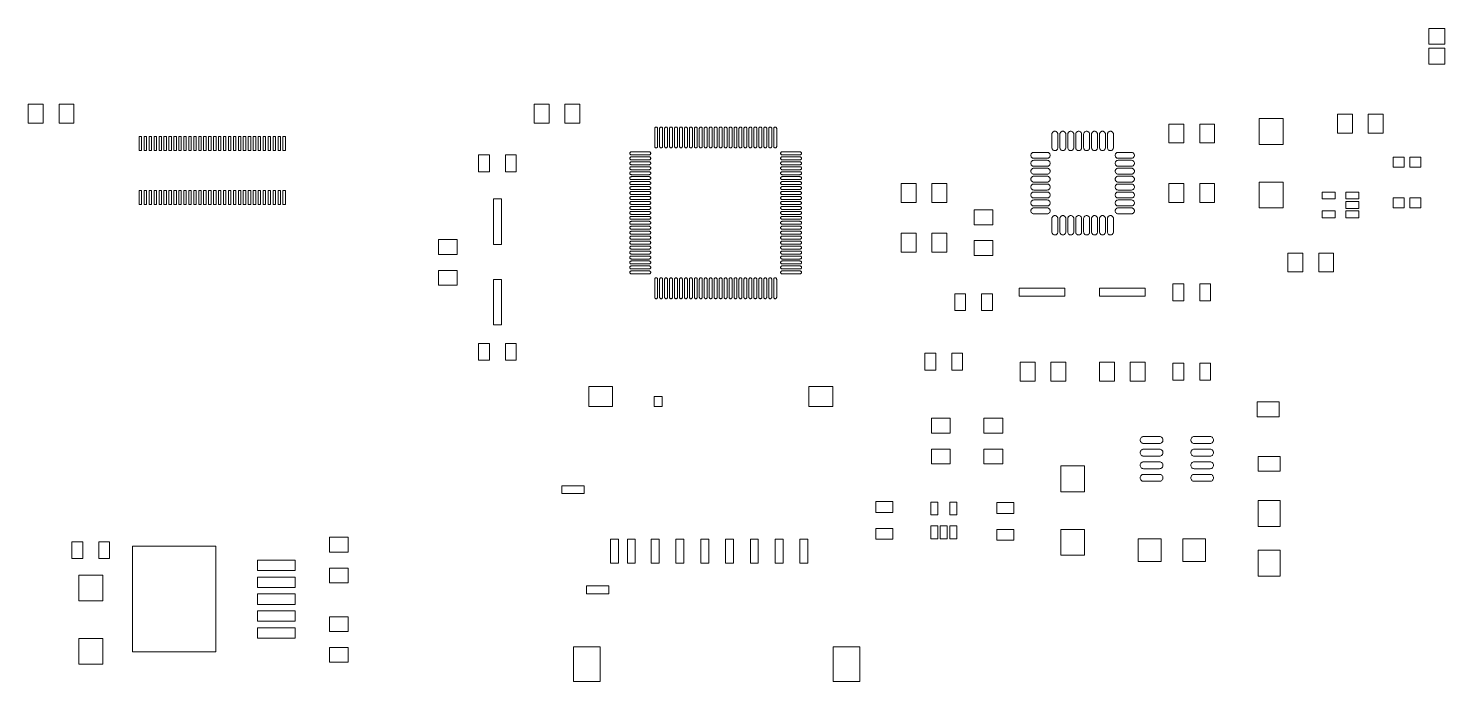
# Model space of a CAD drawing. Extents: x 4 to 146, y 0 to 66.
import ezdxf

# ---------------------------------------------------------------- set-up
doc = ezdxf.new("R2010")
doc.units = 0
doc.header["$MEASUREMENT"] = 0
doc.layers.get('0').update_dxf_attribs({"linetype": 'CONTINUOUS'})
doc.layers.add('MICROCONTROLLER_PCB_DARK_GTP', color=1, linetype='CONTINUOUS', lineweight=0)

# ---------------------------------------------------------------- blocks, each defined once
blk = doc.blocks.new('D10')
at = {"layer": 'MICROCONTROLLER_PCB_DARK_GTP'}
blk.add_lwpolyline([(0.750062, 0), (0.750062, -0.94996), (-0.750062, -0.94996), (-0.750062, 0.94996), (0.750062, 0.94996), (0.750062, 0)], close=True, dxfattribs=at)
blk = doc.blocks.new('D11')
at = {"layer": 'MICROCONTROLLER_PCB_DARK_GTP'}
blk.add_lwpolyline([(0.94996, 0), (0.94996, -0.750062), (-0.94996, -0.750062), (-0.94996, 0.750062), (0.94996, 0.750062), (0.94996, 0)], close=True, dxfattribs=at)
blk = doc.blocks.new('D12')
at = {"layer": 'MICROCONTROLLER_PCB_DARK_GTP'}
blk.add_lwpolyline([(0.550037, 0), (0.550037, -0.850011), (-0.550037, -0.850011), (-0.550037, 0.850011), (0.550037, 0.850011), (0.550037, 0)], close=True, dxfattribs=at)
blk = doc.blocks.new('D13')
at = {"layer": 'MICROCONTROLLER_PCB_DARK_GTP'}
blk.add_lwpolyline([(0.799973, 0), (0.799973, -0.799973), (-0.799973, -0.799973), (-0.799973, 0.799973), (0.799973, 0.799973), (0.799973, 0)], close=True, dxfattribs=at)
blk = doc.blocks.new('D14')
at = {"layer": 'MICROCONTROLLER_PCB_DARK_GTP'}
blk.add_lwpolyline([(0.550037, 0), (0.550037, -0.499999), (-0.550037, -0.499999), (-0.550037, 0.499999), (0.550037, 0.499999), (0.550037, 0)], close=True, dxfattribs=at)
blk = doc.blocks.new('D15')
at = {"layer": 'MICROCONTROLLER_PCB_DARK_GTP'}
blk.add_lwpolyline([(1.099947, 0), (1.099947, -1.299972), (-1.099947, -1.299972), (-1.099947, 1.299972), (1.099947, 1.299972), (1.099947, 0)], close=True, dxfattribs=at)
blk = doc.blocks.new('D16')
at = {"layer": 'MICROCONTROLLER_PCB_DARK_GTP'}
blk.add_lwpolyline([(0.350012, 0), (0.350012, -0.649986), (-0.350012, -0.649986), (-0.350012, 0.649986), (0.350012, 0.649986), (0.350012, 0)], close=True, dxfattribs=at)
blk = doc.blocks.new('D17')
at = {"layer": 'MICROCONTROLLER_PCB_DARK_GTP'}
blk.add_lwpolyline([(1.200023, 0), (1.200023, -1.299972), (-1.200023, -1.299972), (-1.200023, 1.299972), (1.200023, 1.299972), (1.200023, 0)], close=True, dxfattribs=at)
blk = doc.blocks.new('D18')
at = {"layer": 'MICROCONTROLLER_PCB_DARK_GTP'}
blk.add_lwpolyline([(0.299974, 0.675005), (0.29421, 0.733527), (0.27714, 0.7898), (0.249419, 0.841662), (0.212114, 0.887119), (0.166657, 0.924424), (0.114795, 0.952145), (0.058522, 0.969215), (0, 0.974979), (-0.058522, 0.969215), (-0.114795, 0.952145), (-0.166657, 0.924424), (-0.212114, 0.887119), (-0.249419, 0.841662), (-0.27714, 0.7898), (-0.29421, 0.733527), (-0.299974, 0.675005), (-0.299974, -0.675005), (-0.29421, -0.733527), (-0.27714, -0.7898), (-0.249419, -0.841662), (-0.212114, -0.887119), (-0.166657, -0.924424), (-0.114795, -0.952145), (-0.058522, -0.969215), (0, -0.974979), (0.058522, -0.969215), (0.114795, -0.952145), (0.166657, -0.924424), (0.212114, -0.887119), (0.249419, -0.841662), (0.27714, -0.7898), (0.29421, -0.733527), (0.299974, -0.675005), (0.299974, 0.675005)], close=True, dxfattribs=at)
blk = doc.blocks.new('D19')
at = {"layer": 'MICROCONTROLLER_PCB_DARK_GTP'}
blk.add_lwpolyline([(0.675005, -0.299974), (0.733527, -0.29421), (0.7898, -0.27714), (0.841662, -0.249419), (0.887119, -0.212114), (0.924424, -0.166657), (0.952145, -0.114795), (0.969215, -0.058522), (0.974979, 0), (0.969215, 0.058522), (0.952145, 0.114795), (0.924424, 0.166657), (0.887119, 0.212114), (0.841662, 0.249419), (0.7898, 0.27714), (0.733527, 0.29421), (0.675005, 0.299974), (-0.675005, 0.299974), (-0.733527, 0.29421), (-0.7898, 0.27714), (-0.841662, 0.249419), (-0.887119, 0.212114), (-0.924424, 0.166657), (-0.952145, 0.114795), (-0.969215, 0.058522), (-0.974979, 0), (-0.969215, -0.058522), (-0.952145, -0.114795), (-0.924424, -0.166657), (-0.887119, -0.212114), (-0.841662, -0.249419), (-0.7898, -0.27714), (-0.733527, -0.29421), (-0.675005, -0.299974), (0.675005, -0.299974)], close=True, dxfattribs=at)
blk = doc.blocks.new('D20')
at = {"layer": 'MICROCONTROLLER_PCB_DARK_GTP'}
blk.add_lwpolyline([(0.649986, 0), (0.649986, -0.350012), (-0.649986, -0.350012), (-0.649986, 0.350012), (0.649986, 0.350012), (0.649986, 0)], close=True, dxfattribs=at)
blk = doc.blocks.new('D21')
at = {"layer": 'MICROCONTROLLER_PCB_DARK_GTP'}
blk.add_lwpolyline([(0.149987, 0.900049), (0.147105, 0.92931), (0.13857, 0.957447), (0.12471, 0.983377), (0.106057, 1.006106), (0.083328, 1.024759), (0.057398, 1.038619), (0.029261, 1.047154), (0, 1.050036), (-0.029261, 1.047154), (-0.057398, 1.038619), (-0.083328, 1.024759), (-0.106057, 1.006106), (-0.12471, 0.983377), (-0.13857, 0.957447), (-0.147105, 0.92931), (-0.149987, 0.900049), (-0.149987, -0.900049), (-0.147105, -0.92931), (-0.13857, -0.957447), (-0.12471, -0.983377), (-0.106057, -1.006106), (-0.083328, -1.024759), (-0.057398, -1.038619), (-0.029261, -1.047154), (0, -1.050036), (0.029261, -1.047154), (0.057398, -1.038619), (0.083328, -1.024759), (0.106057, -1.006106), (0.12471, -0.983377), (0.13857, -0.957447), (0.147105, -0.92931), (0.149987, -0.900049), (0.149987, 0.900049)], close=True, dxfattribs=at)
blk = doc.blocks.new('D22')
at = {"layer": 'MICROCONTROLLER_PCB_DARK_GTP'}
blk.add_lwpolyline([(0.900049, -0.149987), (0.92931, -0.147105), (0.957447, -0.13857), (0.983377, -0.12471), (1.006106, -0.106057), (1.024759, -0.083328), (1.038619, -0.057398), (1.047154, -0.029261), (1.050036, 0), (1.047154, 0.029261), (1.038619, 0.057398), (1.024759, 0.083328), (1.006106, 0.106057), (0.983377, 0.12471), (0.957447, 0.13857), (0.92931, 0.147105), (0.900049, 0.149987), (-0.900049, 0.149987), (-0.92931, 0.147105), (-0.957447, 0.13857), (-0.983377, 0.12471), (-1.006106, 0.106057), (-1.024759, 0.083328), (-1.038619, 0.057398), (-1.047154, 0.029261), (-1.050036, 0), (-1.047154, -0.029261), (-1.038619, -0.057398), (-1.024759, -0.083328), (-1.006106, -0.106057), (-0.983377, -0.12471), (-0.957447, -0.13857), (-0.92931, -0.147105), (-0.900049, -0.149987), (0.900049, -0.149987)], close=True, dxfattribs=at)
blk = doc.blocks.new('D23')
at = {"layer": 'MICROCONTROLLER_PCB_DARK_GTP'}
blk.add_lwpolyline([(0.850011, 0), (0.850011, -0.550037), (-0.850011, -0.550037), (-0.850011, 0.550037), (0.850011, 0.550037), (0.850011, 0)], close=True, dxfattribs=at)
blk = doc.blocks.new('D24')
at = {"layer": 'MICROCONTROLLER_PCB_DARK_GTP'}
blk.add_lwpolyline([(1.149985, 0), (1.149985, -1.149985), (-1.149985, -1.149985), (-1.149985, 1.149985), (1.149985, 1.149985), (1.149985, 0)], close=True, dxfattribs=at)
blk = doc.blocks.new('D25')
at = {"layer": 'MICROCONTROLLER_PCB_DARK_GTP'}
blk.add_lwpolyline([(4.200017, 0), (4.200017, -5.324983), (-4.200017, -5.324983), (-4.200017, 5.324983), (4.200017, 5.324983), (4.200017, 0)], close=True, dxfattribs=at)
blk = doc.blocks.new('D26')
at = {"layer": 'MICROCONTROLLER_PCB_DARK_GTP'}
blk.add_lwpolyline([(1.900047, 0), (1.900047, -0.525018), (-1.900047, -0.525018), (-1.900047, 0.525018), (1.900047, 0.525018), (1.900047, 0)], close=True, dxfattribs=at)
blk = doc.blocks.new('D27')
at = {"layer": 'MICROCONTROLLER_PCB_DARK_GTP'}
blk.add_lwpolyline([(0.799973, -0.350012), (0.868257, -0.343287), (0.933917, -0.323369), (0.994429, -0.291024), (1.047469, -0.247496), (1.090997, -0.194456), (1.123342, -0.133944), (1.14326, -0.068284), (1.149985, 0), (1.14326, 0.068284), (1.123342, 0.133944), (1.090997, 0.194456), (1.047469, 0.247496), (0.994429, 0.291024), (0.933917, 0.323369), (0.868257, 0.343287), (0.799973, 0.350012), (-0.799973, 0.350012), (-0.868257, 0.343287), (-0.933917, 0.323369), (-0.994429, 0.291024), (-1.047469, 0.247496), (-1.090997, 0.194456), (-1.123342, 0.133944), (-1.14326, 0.068284), (-1.149985, 0), (-1.14326, -0.068284), (-1.123342, -0.133944), (-1.090997, -0.194456), (-1.047469, -0.247496), (-0.994429, -0.291024), (-0.933917, -0.323369), (-0.868257, -0.343287), (-0.799973, -0.350012), (0.799973, -0.350012)], close=True, dxfattribs=at)
blk = doc.blocks.new('D28')
at = {"layer": 'MICROCONTROLLER_PCB_DARK_GTP'}
blk.add_lwpolyline([(0.40005, 0), (0.40005, -2.29997), (-0.40005, -2.29997), (-0.40005, 2.29997), (0.40005, 2.29997), (0.40005, 0)], close=True, dxfattribs=at)
blk = doc.blocks.new('D29')
at = {"layer": 'MICROCONTROLLER_PCB_DARK_GTP'}
blk.add_lwpolyline([(2.29997, 0), (2.29997, -0.40005), (-2.29997, -0.40005), (-2.29997, 0.40005), (2.29997, 0.40005), (2.29997, 0)], close=True, dxfattribs=at)
blk = doc.blocks.new('D30')
at = {"layer": 'MICROCONTROLLER_PCB_DARK_GTP'}
blk.add_lwpolyline([(1.124966, 0), (1.124966, -0.40005), (-1.124966, -0.40005), (-1.124966, 0.40005), (1.124966, 0.40005), (1.124966, 0)], close=True, dxfattribs=at)
blk = doc.blocks.new('D31')
at = {"layer": 'MICROCONTROLLER_PCB_DARK_GTP'}
blk.add_lwpolyline([(1.35001, 0), (1.35001, -1.75006), (-1.35001, -1.75006), (-1.35001, 1.75006), (1.35001, 1.75006), (1.35001, 0)], close=True, dxfattribs=at)
blk = doc.blocks.new('D32')
at = {"layer": 'MICROCONTROLLER_PCB_DARK_GTP'}
blk.add_lwpolyline([(0.40005, 0), (0.40005, -1.200023), (-0.40005, -1.200023), (-0.40005, 1.200023), (0.40005, 1.200023), (0.40005, 0)], close=True, dxfattribs=at)
blk = doc.blocks.new('D33')
at = {"layer": 'MICROCONTROLLER_PCB_DARK_GTP'}
blk.add_lwpolyline([(0.40005, 0), (0.40005, -0.499999), (-0.40005, -0.499999), (-0.40005, 0.499999), (0.40005, 0.499999), (0.40005, 0)], close=True, dxfattribs=at)
blk = doc.blocks.new('D34')
at = {"layer": 'MICROCONTROLLER_PCB_DARK_GTP'}
blk.add_lwpolyline([(1.200023, 0), (1.200023, -0.999998), (-1.200023, -0.999998), (-1.200023, 0.999998), (1.200023, 0.999998), (1.200023, 0)], close=True, dxfattribs=at)
blk = doc.blocks.new('D35')
at = {"layer": 'MICROCONTROLLER_PCB_DARK_GTP'}
blk.add_lwpolyline([(0.124968, 0), (0.124968, -0.700024), (-0.124968, -0.700024), (-0.124968, 0.700024), (0.124968, 0.700024), (0.124968, 0)], close=True, dxfattribs=at)
blk = doc.blocks.new('D36')
at = {"layer": 'MICROCONTROLLER_PCB_DARK_GTP'}
blk.add_lwpolyline([(1.099947, 0), (1.099947, -0.750062), (-1.099947, -0.750062), (-1.099947, 0.750062), (1.099947, 0.750062), (1.099947, 0)], close=True, dxfattribs=at)

msp = doc.modelspace()

# ---------------------------------------------------------------- block references
for name, p in [('D13', (145.699988, 64.799972)), ('D13', (145.699988, 62.799976)), ('D10', (4.45008, 57.00014)), ('D10', (7.549896, 57.00014)), ('D10', (55.449978, 57.00014)), ('D10', (58.550048, 57.00014)), ('D10', (119.450104, 54.99989)), ('D10', (122.54992, 54.99989)), ('D17', (128.999996, 55.200042)), ('D10', (136.45007, 56.000142)), ('D10', (139.549886, 56.000142)), ('D35', (14.99997, 53.999892)), ('D35', (15.500096, 53.999892)), ('D35', (15.999968, 53.999892)), ('D35', (16.500094, 53.999892)), ('D35', (16.999966, 53.999892)), ('D35', (17.500092, 53.999892)), ('D35', (17.999964, 53.999892)), ('D35', (18.50009, 53.999892)), ('D35', (18.999962, 53.999892)), ('D35', (19.500088, 53.999892)), ('D35', (19.99996, 53.999892)), ('D35', (20.500086, 53.999892)), ('D35', (20.999958, 53.999892)), ('D35', (21.500084, 53.999892)), ('D35', (21.999956, 53.999892)), ('D35', (22.500082, 53.999892)), ('D35', (22.999954, 53.999892)), ('D35', (23.50008, 53.999892)), ('D35', (23.999952, 53.999892)), ('D35', (24.500078, 53.999892)), ('D35', (24.99995, 53.999892)), ('D35', (25.500076, 53.999892)), ('D35', (25.999948, 53.999892)), ('D35', (26.500074, 53.999892)), ('D35', (26.999946, 53.999892)), ('D35', (27.500072, 53.999892)), ('D35', (27.999944, 53.999892)), ('D35', (28.50007, 53.999892)), ('D35', (28.999942, 53.999892)), ('D35', (29.500068, 53.999892)), ('D21', (66.999866, 54.600094)), ('D21', (67.499992, 54.600094)), ('D21', (68.000118, 54.600094)), ('D21', (68.49999, 54.600094)), ('D21', (69.000116, 54.600094)), ('D21', (69.499988, 54.600094)), ('D21', (69.99986, 54.600094)), ('D21', (70.499986, 54.600094)), ('D21', (71.000112, 54.600094)), ('D21', (71.499984, 54.600094)), ('D21', (72.00011, 54.600094)), ('D21', (72.499982, 54.600094)), ('D21', (73.000108, 54.600094)), ('D21', (73.49998, 54.600094)), ('D21', (74.000106, 54.600094)), ('D21', (74.499978, 54.600094)), ('D21', (75.000104, 54.600094)), ('D21', (75.499976, 54.600094)), ('D21', (76.000102, 54.600094)), ('D21', (76.499974, 54.600094)), ('D21', (77.0001, 54.600094)), ('D21', (77.499972, 54.600094)), ('D21', (78.000098, 54.600094)), ('D21', (78.49997, 54.600094)), ('D21', (79.000096, 54.600094)), ('D18', (107.199938, 54.250082)), ('D18', (108.000038, 54.250082)), ('D18', (108.799884, 54.250082)), ('D18', (109.599984, 54.250082)), ('D18', (110.400084, 54.250082)), ('D18', (111.19993, 54.250082)), ('D18', (112.00003, 54.250082)), ('D18', (112.80013, 54.250082)), ('D12', (49.650142, 52.00015)), ('D12', (52.349908, 52.00015)), ('D22', (65.39992, 52.999894)), ('D22', (80.600042, 52.999894)), ('D19', (105.750106, 52.799996)), ('D19', (114.249962, 52.799996)), ('D22', (65.39992, 52.500022)), ('D22', (65.39992, 51.999896)), ('D22', (65.39992, 51.500024)), ('D22', (80.600042, 52.500022)), ('D22', (80.600042, 51.999896)), ('D22', (80.600042, 51.500024)), ('D19', (105.750106, 51.999896)), ('D19', (105.750106, 51.20005)), ('D19', (114.249962, 51.999896)), ('D19', (114.249962, 51.20005)), ('D14', (141.85011, 52.099972)), ('D14', (143.550132, 52.099972)), ('D22', (65.39992, 50.999898)), ('D22', (65.39992, 50.500026)), ('D22', (65.39992, 49.9999)), ('D22', (80.600042, 50.999898)), ('D22', (80.600042, 50.500026)), ('D22', (80.600042, 49.9999)), ('D19', (105.750106, 50.39995)), ('D19', (114.249962, 50.39995)), ('D17', (128.999996, 48.800004)), ('D35', (14.99997, 48.538892)), ('D35', (15.500096, 48.538892)), ('D35', (15.999968, 48.538892)), ('D35', (16.500094, 48.538892)), ('D35', (16.999966, 48.538892)), ('D35', (17.500092, 48.538892)), ('D35', (17.999964, 48.538892)), ('D35', (18.50009, 48.538892)), ('D35', (18.999962, 48.538892)), ('D35', (19.500088, 48.538892)), ('D35', (19.99996, 48.538892)), ('D35', (20.500086, 48.538892)), ('D35', (20.999958, 48.538892)), ('D35', (21.500084, 48.538892)), ('D35', (21.999956, 48.538892)), ('D35', (22.500082, 48.538892)), ('D35', (22.999954, 48.538892)), ('D35', (23.50008, 48.538892)), ('D35', (23.999952, 48.538892)), ('D35', (24.500078, 48.538892)), ('D35', (24.99995, 48.538892)), ('D35', (25.500076, 48.538892)), ('D35', (25.999948, 48.538892)), ('D35', (26.500074, 48.538892)), ('D35', (26.999946, 48.538892)), ('D35', (27.500072, 48.538892)), ('D35', (27.999944, 48.538892)), ('D35', (28.50007, 48.538892)), ('D35', (28.999942, 48.538892)), ('D35', (29.500068, 48.538892)), ('D22', (65.39992, 49.500028)), ('D22', (65.39992, 48.999902)), ('D22', (65.39992, 48.50003)), ('D22', (80.600042, 49.500028)), ('D22', (80.600042, 48.999902)), ('D22', (80.600042, 48.50003)), ('D10', (92.449904, 48.999902)), ('D10', (95.549974, 48.999902)), ('D19', (105.750106, 49.600104)), ('D19', (105.750106, 48.800004)), ('D19', (114.249962, 49.600104)), ('D19', (114.249962, 48.800004)), ('D10', (119.450104, 48.999902)), ('D10', (122.54992, 48.999902)), ('D20', (134.800086, 48.749966)), ('D20', (137.200132, 48.749966)), ('D28', (50.999898, 46.099984)), ('D22', (65.39992, 47.999904)), ('D22', (65.39992, 47.500032)), ('D22', (65.39992, 46.999906)), ('D22', (80.600042, 47.999904)), ('D22', (80.600042, 47.500032)), ('D22', (80.600042, 46.999906)), ('D11', (100.000054, 46.550072)), ('D19', (105.750106, 47.999904)), ('D19', (105.750106, 47.200058)), ('D19', (114.249962, 47.999904)), ('D19', (114.249962, 47.200058)), ('D20', (134.800086, 46.850046)), ('D20', (137.200132, 47.800006)), ('D20', (137.200132, 46.850046)), ('D14', (141.85011, 47.999904)), ('D14', (143.550132, 47.999904)), ('D22', (65.39992, 46.500034)), ('D22', (65.39992, 45.999908)), ('D22', (80.600042, 46.500034)), ('D22', (80.600042, 45.999908)), ('D18', (107.199938, 45.749972)), ('D18', (108.000038, 45.749972)), ('D18', (108.799884, 45.749972)), ('D18', (109.599984, 45.749972)), ('D18', (110.400084, 45.749972)), ('D18', (111.19993, 45.749972)), ('D18', (112.00003, 45.749972)), ('D18', (112.80013, 45.749972)), ('D11', (45.999908, 43.550078)), ('D22', (65.39992, 45.500036)), ('D22', (65.39992, 44.99991)), ('D22', (65.39992, 44.500038)), ('D22', (80.600042, 45.500036)), ('D22', (80.600042, 44.99991)), ('D22', (80.600042, 44.500038)), ('D10', (92.449904, 44.000166)), ('D10', (95.549974, 44.000166)), ('D22', (65.39992, 43.999912)), ('D22', (65.39992, 43.50004)), ('D22', (65.39992, 42.999914)), ('D22', (80.600042, 43.999912)), ('D22', (80.600042, 43.50004)), ('D22', (80.600042, 42.999914)), ('D11', (100.000054, 43.450002)), ('D10', (131.45008, 41.999916)), ('D10', (134.549896, 41.999916)), ('D22', (65.39992, 42.500042)), ('D22', (65.39992, 41.999916)), ('D22', (65.39992, 41.500044)), ('D22', (80.600042, 42.500042)), ('D22', (80.600042, 41.999916)), ('D22', (80.600042, 41.500044)), ('D11', (45.999908, 40.450008)), ('D28', (50.999898, 37.999924)), ('D22', (65.39992, 40.999918)), ('D21', (66.999866, 39.399972)), ('D21', (67.499992, 39.399972)), ('D21', (68.000118, 39.399972)), ('D21', (68.49999, 39.399972)), ('D21', (69.000116, 39.399972)), ('D21', (69.499988, 39.399972)), ('D21', (69.99986, 39.399972)), ('D21', (70.499986, 39.399972)), ('D21', (71.000112, 39.399972)), ('D21', (71.499984, 39.399972)), ('D21', (72.00011, 39.399972)), ('D21', (72.499982, 39.399972)), ('D21', (73.000108, 39.399972)), ('D21', (73.49998, 39.399972)), ('D21', (74.000106, 39.399972)), ('D21', (74.499978, 39.399972)), ('D21', (75.000104, 39.399972)), ('D21', (75.499976, 39.399972)), ('D21', (76.000102, 39.399972)), ('D21', (76.499974, 39.399972)), ('D21', (77.0001, 39.399972)), ('D21', (77.499972, 39.399972)), ('D21', (78.000098, 39.399972)), ('D21', (78.49997, 39.399972)), ('D21', (79.000096, 39.399972)), ('D22', (80.600042, 40.999918)), ('D12', (97.650046, 37.999924)), ('D12', (100.350066, 37.999924)), ('D29', (105.899966, 38.999922)), ('D29', (114.000026, 38.999922)), ('D12', (119.650002, 38.999922)), ('D12', (122.350022, 38.999922)), ('D12', (49.649888, 32.999934)), ('D12', (52.349908, 32.999934)), ('D12', (94.650052, 31.999936)), ('D12', (97.350072, 31.999936)), ('D10', (104.44988, 30.999938)), ('D10', (107.54995, 30.999938)), ('D10', (112.450118, 30.999938)), ('D10', (115.549934, 30.999938)), ('D12', (119.650002, 30.999938)), ('D12', (122.350022, 30.999938)), ('D34', (61.399928, 28.50007)), ('D34', (83.600036, 28.50007)), ('D33', (67.200018, 27.999944)), ('D36', (128.700022, 27.200098)), ('D11', (95.700088, 25.550114)), ('D11', (101.000052, 25.550114)), ('D27', (116.949982, 24.105108)), ('D27', (122.050048, 24.105108)), ('D11', (95.700088, 22.450044)), ('D11', (101.000052, 22.450044)), ('D27', (116.949982, 22.835108)), ('D27', (122.050048, 22.835108)), ('D17', (109.000036, 20.199858)), ('D27', (116.949982, 21.564854)), ('D27', (122.050048, 21.564854)), ('D36', (128.800098, 21.699982)), ('D27', (116.949982, 20.294854)), ('D27', (122.050048, 20.294854)), ('D30', (58.600086, 19.100038)), ('D23', (90.000074, 17.349978)), ('D16', (95.050102, 17.199864)), ('D16', (96.950022, 17.199864)), ('D23', (102.199948, 17.250156)), ('D15', (128.800098, 16.699992)), ('D11', (34.99993, 13.550138)), ('D23', (90.000074, 14.649958)), ('D16', (95.050102, 14.800072)), ('D16', (96.000062, 14.800072)), ('D16', (96.950022, 14.800072)), ('D23', (102.199948, 14.550136)), ('D17', (109.000036, 13.800074)), ('D12', (8.64997, 12.999974)), ('D12', (11.34999, 12.999974)), ('D25', (18.416016, 8.066024)), ('D32', (62.799976, 12.899898)), ('D32', (64.499998, 12.899898)), ('D32', (66.900044, 12.899898)), ('D32', (69.399912, 12.899898)), ('D32', (71.900034, 12.899898)), ('D32', (74.399902, 12.899898)), ('D32', (76.900024, 12.899898)), ('D32', (79.399892, 12.899898)), ('D32', (81.900014, 12.899898)), ('D24', (116.750084, 12.999974)), ('D24', (121.249948, 12.999974)), ('D15', (128.800098, 11.700002)), ('D26', (28.71597, 11.466068)), ('D17', (9.99998, 9.19988)), ('D26', (28.71597, 9.766046)), ('D11', (34.99993, 10.450068)), ('D26', (28.71597, 8.066024)), ('D30', (61.099954, 8.999982)), ('D26', (28.71597, 6.366002)), ('D11', (34.99993, 5.5499)), ('D26', (28.71597, 4.66598)), ('D17', (9.99998, 2.800096)), ('D11', (34.99993, 2.450084)), ('D31', (60.000134, 1.500124)), ('D31', (86.19998, 1.500124))]:
    msp.add_blockref(name, p)

doc.saveas('drawing.dxf')
